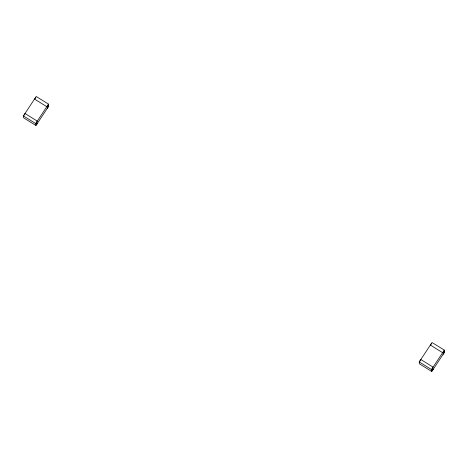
<?xml version="1.0" encoding="UTF-8"?>
<svg xmlns="http://www.w3.org/2000/svg" width="468" height="468" viewBox="0 0 468 468"><rect width="100%" height="100%" fill="white"/><g stroke="black" fill="none" stroke-linecap="round" stroke-linejoin="round"><path stroke-width="0.7" d="M23.4 115.935L36.217 96.502L48.502 104.112L48.783 106.061L35.966 125.494L23.681 117.877L23.4 115.935L35.685 123.552L35.966 125.494M23.833 115.543L25.003 113.508L37.288 121.124L36.112 123.16L36.334 124.669L37.569 123.066M35.849 97.326L34.65 99.146L46.929 106.762L48.134 104.937L48.356 106.447L47.186 108.488M35.685 123.552L48.502 104.112M419.217 361.94L432.034 342.506L444.319 350.123L444.6 352.065L431.783 371.498L419.498 363.888L419.217 361.94L431.496 369.556L431.783 371.498M419.644 361.553L420.814 359.512L433.099 367.128L431.929 369.164L432.151 370.674L433.386 369.071M431.666 343.331L430.461 345.15L442.746 352.767L443.945 350.941L444.167 352.457L442.997 354.492M431.496 369.556L444.319 350.123"/></g></svg>
